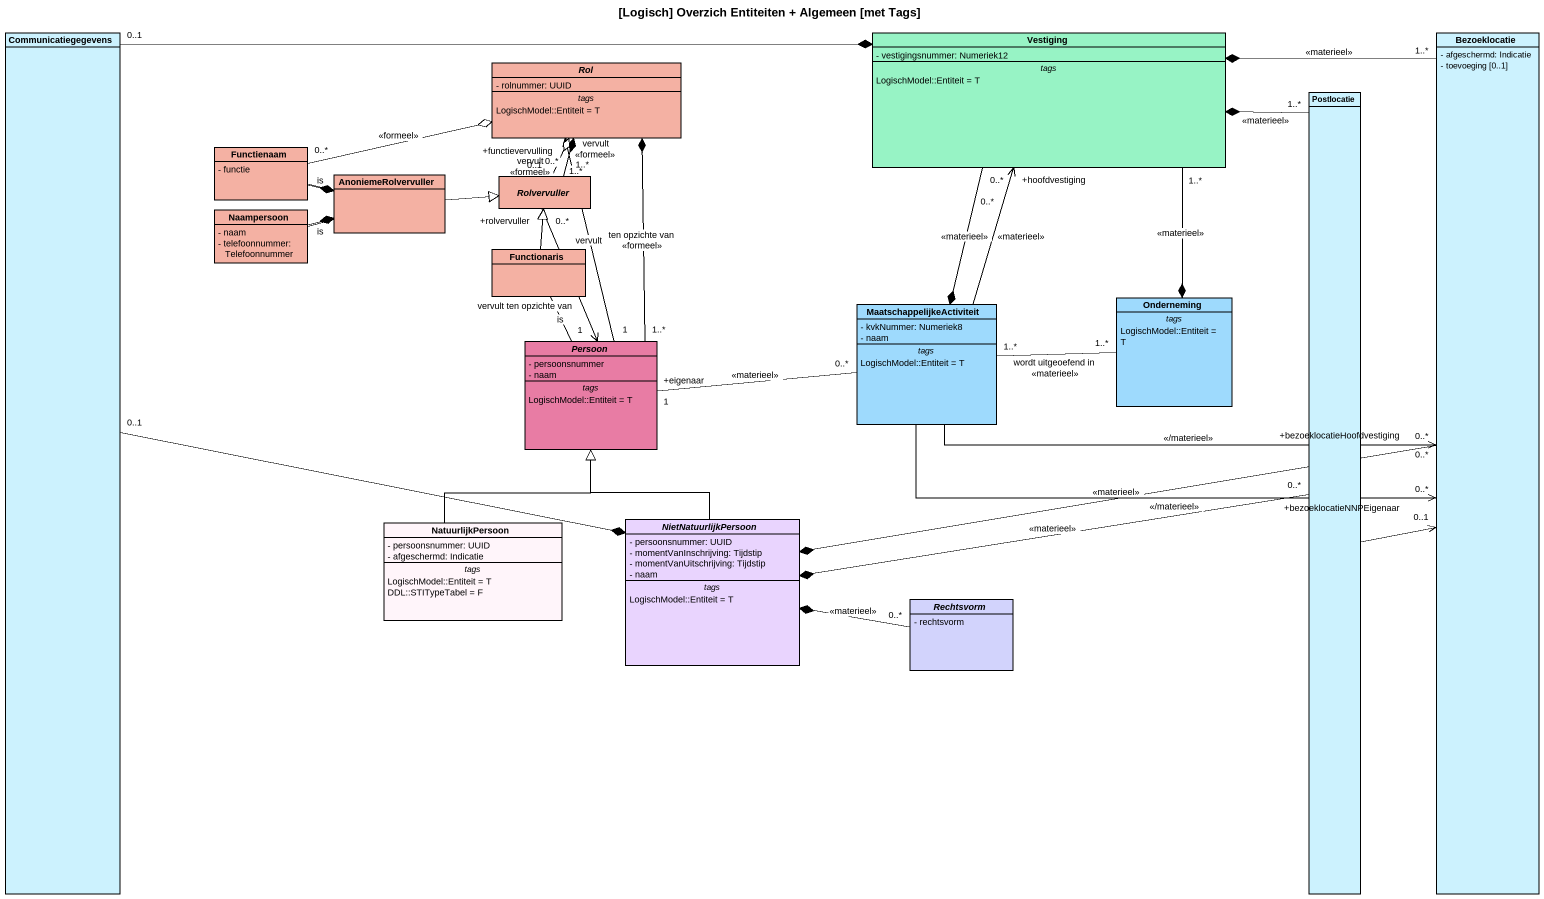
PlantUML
@startuml
title [Logisch] Overzich Entiteiten + Algemeen [met Tags]
hide circle
hide empty members
skinparam classAttributeIconSize 0
class Communicatiegegevens #CCF2FE
abstract class Rol #F4B1A3 {
  - rolnummer: UUID
  -- tags --
  LogischModel::Entiteit = T
}
class Vestiging #97F3C5 {
  - vestigingsnummer: Numeriek12
  -- tags --
  LogischModel::Entiteit = T
}
class Bezoeklocatie #CCF2FE {
  - afgeschermd: Indicatie
  - toevoeging [0..1]
}
class Postlocatie #CCF2FE
class Functienaam #F4B1A3 {
  - functie
}
class AnoniemeRolvervuller #F4B1A3
abstract class Rolvervuller #F4B1A3
class Naampersoon #F4B1A3 {
  - naam
  - telefoonnummer: Telefoonnummer
}
class Functionaris #F4B1A3
class Onderneming #9EDAFD {
  -- tags --
  LogischModel::Entiteit = T
}
abstract class Persoon #E87CA4 {
  - persoonsnummer
  - naam
  -- tags --
  LogischModel::Entiteit = T
}
class MaatschappelijkeActiviteit #9EDAFD {
  - kvkNummer: Numeriek8
  - naam
  -- tags --
  LogischModel::Entiteit = T
}
class NatuurlijkPersoon #FFF5FA {
  - persoonsnummer: UUID
  - afgeschermd: Indicatie
  -- tags --
  LogischModel::Entiteit = T
  DDL::STITypeTabel = F
}
abstract class NietNatuurlijkPersoon #E9D4FE {
  - persoonsnummer: UUID
  - momentVanInschrijving: Tijdstip
  - momentVanUitschrijving: Tijdstip
  - naam
  -- tags --
  LogischModel::Entiteit = T
}
abstract class Rechtsvorm #D2D3FC {
  - rechtsvorm
}
Communicatiegegevens "0..1" -right-* Vestiging
Communicatiegegevens "0..1" -right-* NietNatuurlijkPersoon
Vestiging "1..*" --* Onderneming : <<materieel>>
Vestiging "0..*" --* MaatschappelijkeActiviteit : <<materieel>>
Bezoeklocatie "1..*" -up-* Vestiging : <<materieel>>
Bezoeklocatie "0..*" -left-* NietNatuurlijkPersoon : <<materieel>>
Postlocatie "1..*" -up-* Vestiging : <<materieel>>
Postlocatie -right-> "0..1" Bezoeklocatie
Postlocatie "0..*" -left-* NietNatuurlijkPersoon : <<materieel>>
Functienaam "0..*" -right-o Rol : <<formeel>>
Functienaam -right-* AnoniemeRolvervuller
AnoniemeRolvervuller -left- Functienaam : is
AnoniemeRolvervuller -right-|> Rolvervuller
AnoniemeRolvervuller -left- Naampersoon : is
Rolvervuller "1..*" -up-* Rol : vervult\n<<formeel>>
Rolvervuller "0..1" -up-o "1..*" Rol : vervult\n<<formeel>>
Rolvervuller "+rolvervuller\n0..*" --> "1" Persoon : vervult ten opzichte van
Naampersoon -right-* AnoniemeRolvervuller
Functionaris -up-|> Rolvervuller
Functionaris -up-|> Rolvervuller
Functionaris -- Persoon : is
Persoon "1..*" -up-* Rol : ten opzichte van\n<<formeel>>
Persoon "1" -up-> "+functievervulling\n0..*" Rol : vervult
MaatschappelijkeActiviteit -up-> "+hoofdvestiging\n0..*" Vestiging : <<materieel>>
MaatschappelijkeActiviteit -right-> "+bezoeklocatieNNPEigenaar\n0..*" Bezoeklocatie : <</materieel>>
MaatschappelijkeActiviteit -right-> "+bezoeklocatieHoofdvestiging\n0..*" Bezoeklocatie : <</materieel>>
MaatschappelijkeActiviteit "1..*" -right- "1..*" Onderneming : wordt uitgeoefend in\n<<materieel>>
MaatschappelijkeActiviteit "0..*" -left- "+eigenaar\n1" Persoon : <<materieel>>
NatuurlijkPersoon -up-|> Persoon
NietNatuurlijkPersoon -up-|> Persoon
Rechtsvorm "0..*" -left-* NietNatuurlijkPersoon : <<materieel>>
@enduml
